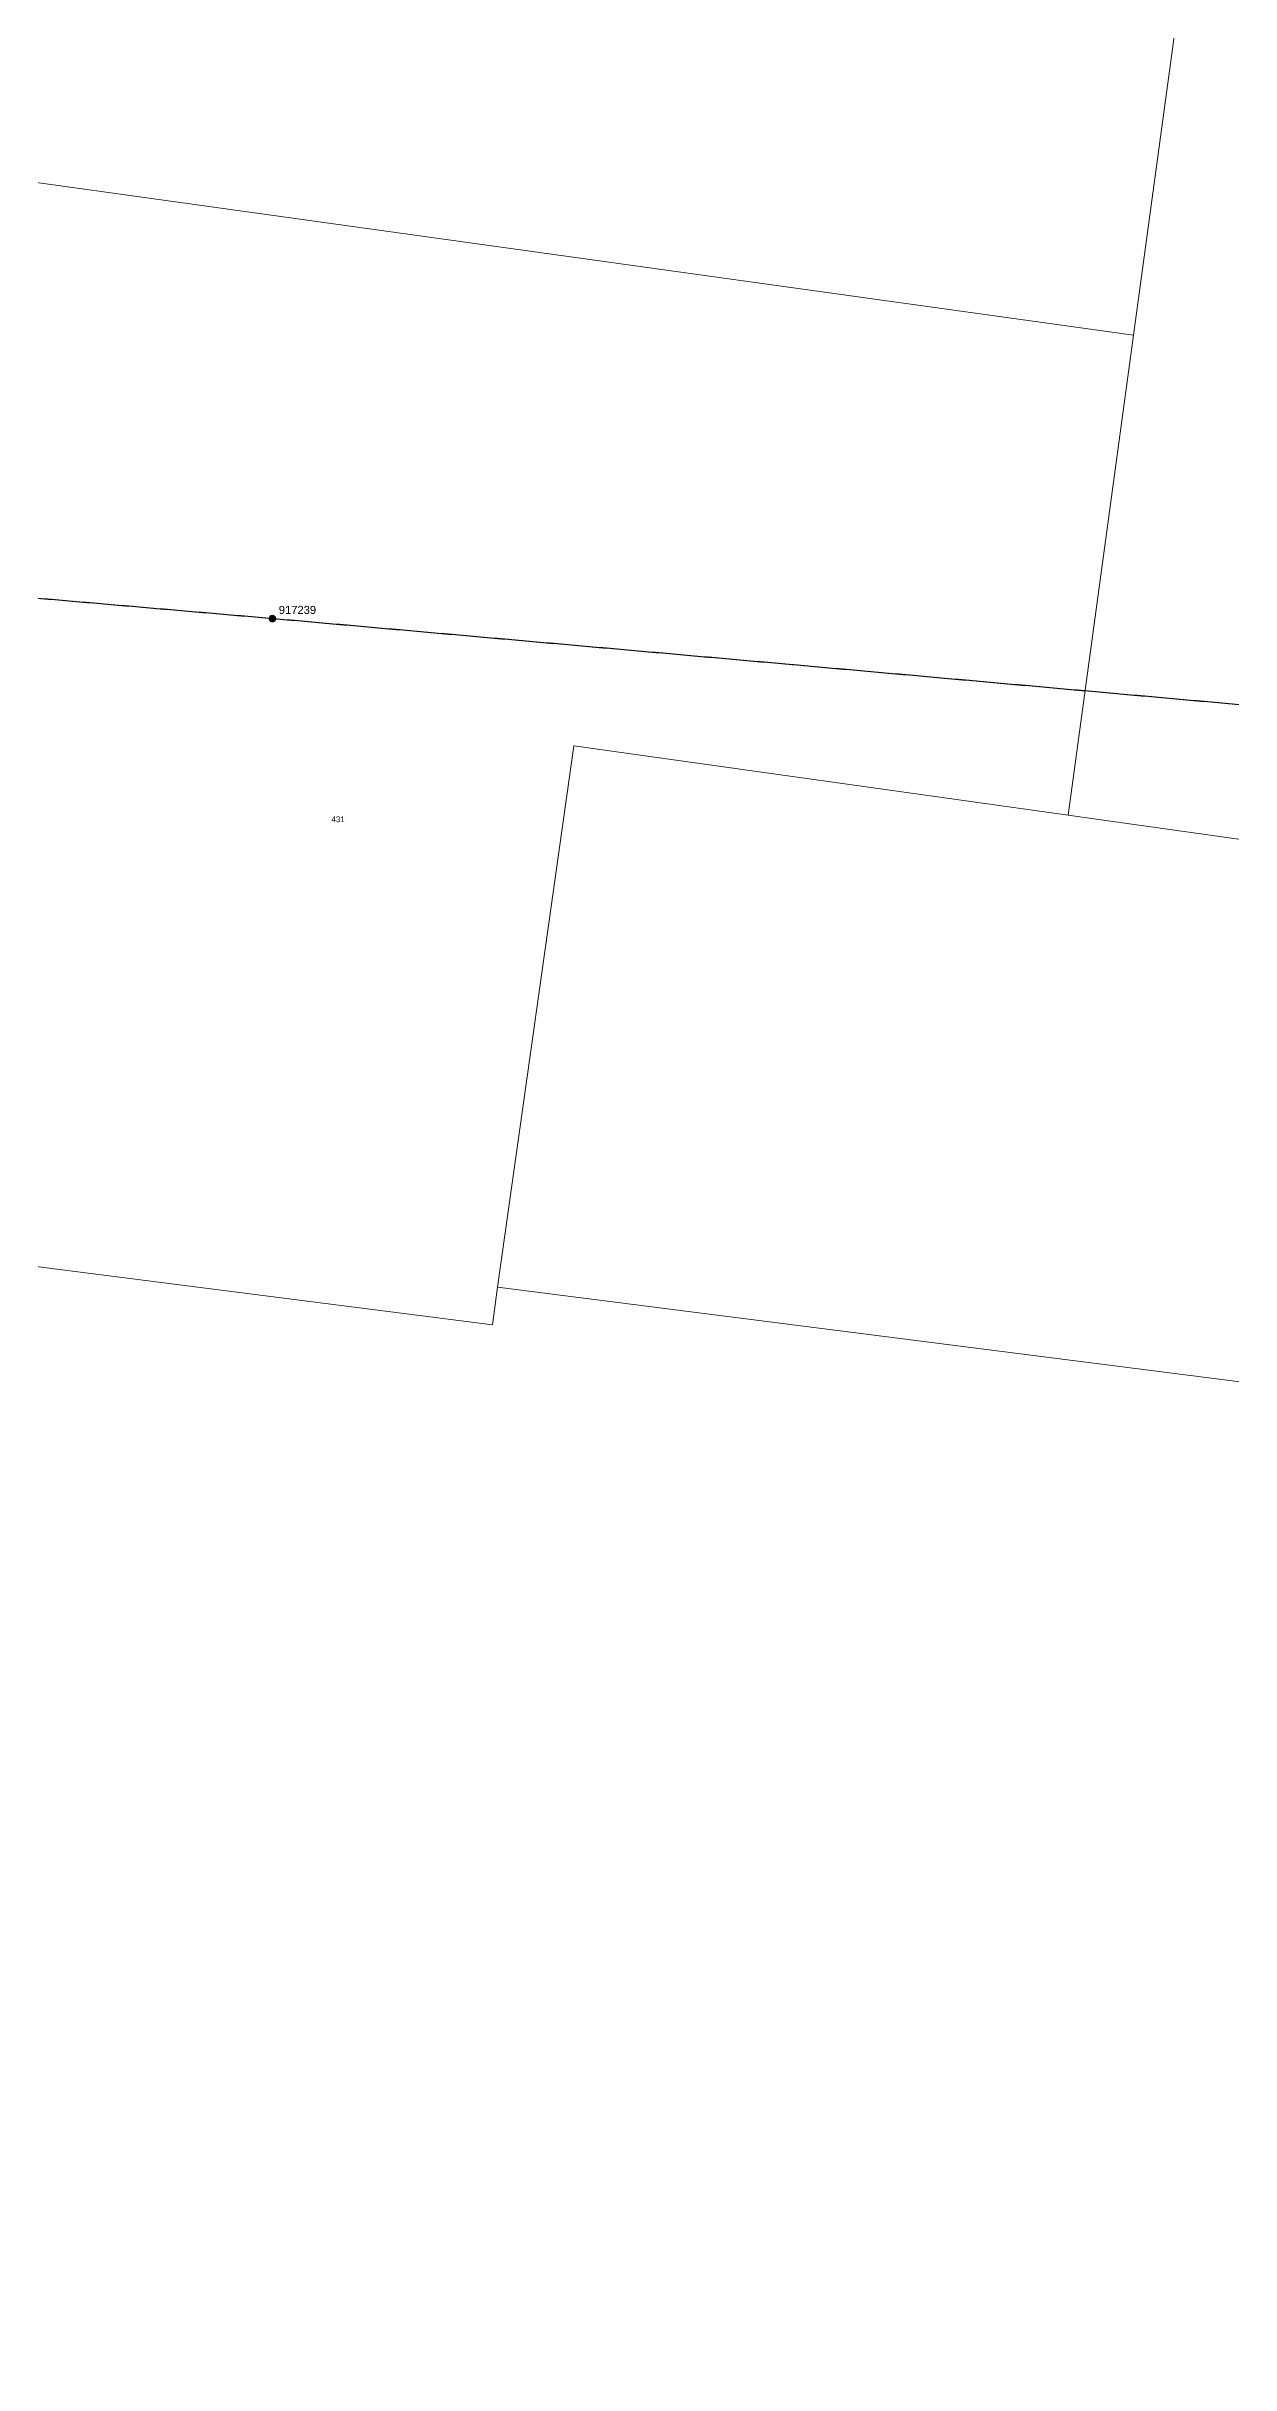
# Model space of a CAD drawing. Header units: metres. Extents: x 217988 to 221369, y 6281275 to 6284089.
# Drawn here: x 220005 to 220375, y 6282009 to 6282733 of the extents above; entities that cross this region are included whole.
import ezdxf
from ezdxf.enums import TextEntityAlignment as Align

# ---------------------------------------------------------------- set-up
doc = ezdxf.new("R2010")
doc.units = ezdxf.units.M
doc.linetypes.add('Cable Exist OH', pattern=[1, 1, 0])
doc.layers.get('0').update_dxf_attribs({"color": 6})
doc.layers.add('Cadastre Land Parcels_SP_EXT', color=9, linetype='Continuous', lineweight=5)
doc.layers.add('Mains_HV_EXT', color=7, linetype='Continuous')
doc.layers.add('SupportsOH_SP_TR_HV_LV_SL_EXT', color=7, linetype='Continuous')
doc.layers.get('0').freeze()
doc.styles.add('POLE_LABEL', font='arial.ttf')
doc.styles.get("Standard").update_dxf_attribs({"font": 'arial.ttf'})

# ---------------------------------------------------------------- blocks, each defined once
blk = doc.blocks.new('POLE_EXT')
blk.add_hatch(color=256).paths.add_polyline_path([(-1, 0, 1), (1, 0, 1)])
blk.add_lwpolyline([(-1, 0, 1), (1, 0, 1)], format="xyb", close=True)
for tag, height, flags, p in [('pNumber', 2.5, 8, (-17.84, 2.07)), ('OWNED_BY', 0.2, 9, (1.35, -0.4)), ('SPECIAL_USE', 0.2, 9, (1.35, -0.8)), ('STATE', 0.2, 9, (1.35, -1)), ('cLV', 0.2, 9, (1.35, -1.4)), ('hDepth', 0.2, 9, (1.35, -1.6)), ('hDia', 0.2, 9, (1.35, -1.8)), ('cHV', 0.2, 9, (1.35, -2)), ('cLinedev', 0.2, 9, (1.35, -3.4)), ('pExisting', 0.2, 9, (1.35, -3.8)), ('pFooting', 0.2, 9, (1.35, -4.4)), ('pNew', 0.2, 9, (1.35, -4.6)), ('pRelocate', 0.2, 9, (1.35, -5)), ('pRemove', 0.2, 9, (1.35, -5.2)), ('pReplace', 0.2, 9, (1.35, -5.4)), ('pStay', 0.2, 9, (1.35, -5.6)), ('pType', 0.2, 9, (1.35, -5.8)), ('cspan', 0.2, 9, (1.35, -6)), ('STREETNAME', 0.2, 9, (1.35, -6.2)), ('SUBURB', 0.2, 9, (1.35, -6.4)), ('OPERATED_BY', 0.2, 9, (1.36, -7.01)), ('PARENT', 0.2, 9, (1.35, -0.6)), ('USAGE', 0.2, 9, (1.35, -1.2)), ('LBRACKET', 0.2, 9, (1.35, -2.2)), ('LExisting', 0.2, 9, (1.35, -2.4)), ('LANTNUMBER', 0.2, 9, (1.35, -2.6)), ('LOther', 0.2, 9, (1.35, -2.8)), ('LRemove', 0.2, 9, (1.35, -3)), ('LEGEND', 0.2, 9, (1.35, -3.2)), ('LOCATION', 0.2, 9, (1.35, -3.6)), ('PFNUMBER', 0.2, 9, (1.35, -4)), ('NEWPFNUMBER', 0.2, 9, (1.35, -4.2)), ('NOTES', 0.2, 9, (1.35, -6.6)), ('MAINTAINED_BY', 0.2, 9, (1.36, -6.81))]:
    blk.add_attdef(tag, text='', height=height, dxfattribs=dict(flags=flags)).set_placement(p, align=Align.MIDDLE_LEFT)
at = {"style": 'POLE_LABEL'}
for tag, height, flags, p in [('STRUCTURE_PLANT_NUMBER', 0.2, 9, (1.35, 0.03)), ('ASSET_NUM', 2.5, 8, (2, 2)), ('STREET_CODE', 0.2, 9, (1.35, -0.2))]:
    blk.add_attdef(tag, text='', height=height, dxfattribs=dict(at, flags=flags)).set_placement(p, align=Align.MIDDLE_LEFT)
at = {"flags": 1}
blk.add_attdef('Z', (1.35, -7.33), '', height=0.2, dxfattribs=at)

msp = doc.modelspace()

# ---------------------------------------------------------------- linework, layer by layer
at = {"layer": 'Cadastre Land Parcels_SP_EXT', "linetype": 'Continuous'}
for points in [[(219568.64, 6282407.63), (219741.43, 6282385.47), (219787.51, 6282720.78), (220344.22, 6282643.29), (220364.97, 6282795.55), (219636.39, 6282904.78), (219568.64, 6282407.63)], [(220143.99, 6282334.03), (220145.61, 6282345.73), (220169.4, 6282514.96), (220323.77, 6282493.25), (220344.22, 6282643.29), (219787.51, 6282720.78), (219741.43, 6282385.47), (220143.99, 6282334.03)], [(220323.77, 6282493.25), (220169.4, 6282514.96), (220145.61, 6282345.73), (220540.05, 6282295.48), (220508.83, 6282052.09), (220680.8, 6282029.12), (220730.78, 6282436.03), (220343.74, 6282490.39), (220323.77, 6282493.25)]]:
    msp.add_lwpolyline(points, close=True, dxfattribs=at)
msp.add_lwpolyline([(219612.21, 6281418.11), (220069.68, 6281346.85), (220064.88, 6281310.96), (220213.87, 6281291.2), (220233.84, 6281288.56), (220334.6, 6281275.17), (220336.05, 6281295.33), (220358.65, 6281609.08), (220450.97, 6281601.6), (220682.16, 6281582.85), (220911.28, 6281564.26), (220916.59, 6281563.83), (221326.06, 6281530.6), (221351.69, 6281775.61), (221368.63, 6281937.51), (220989.45, 6281988.01), (220969.57, 6281990.65), (220680.8, 6282029.11), (220508.83, 6282052.09), (220540.05, 6282295.48), (220145.6, 6282345.73), (220143.99, 6282334.03), (219741.43, 6282385.47)], dxfattribs=at)
at = {"layer": 'Mains_HV_EXT', "linetype": 'Cable Exist OH'}
msp.add_lwpolyline([(220620.03, 6282504.56), (220536.9, 6282513.41), (220433.1, 6282522.75), (220237.63, 6282540.24), (220075.28, 6282554.64), (219951.99, 6282565.28), (219844.3, 6282574.41)], dxfattribs=at)

# ---------------------------------------------------------------- block references
at = {"layer": 'SupportsOH_SP_TR_HV_LV_SL_EXT'}
ref = msp.add_blockref('POLE_EXT', (220075.28, 6282554.64), dxfattribs=at)
ref.add_attrib('ASSET_NUM', '917239', dxfattribs={"layer": '0', "height": 2.5, "style": 'POLE_LABEL'}).set_placement((220077.28, 6282555.39), align=Align.BOTTOM_LEFT)

# ---------------------------------------------------------------- texts
at = {"layer": 'Cadastre Land Parcels_SP_EXT'}
msp.add_text('431', height=1.8, dxfattribs=at).set_placement((220093.7, 6282491.07))

doc.saveas('drawing.dxf')
